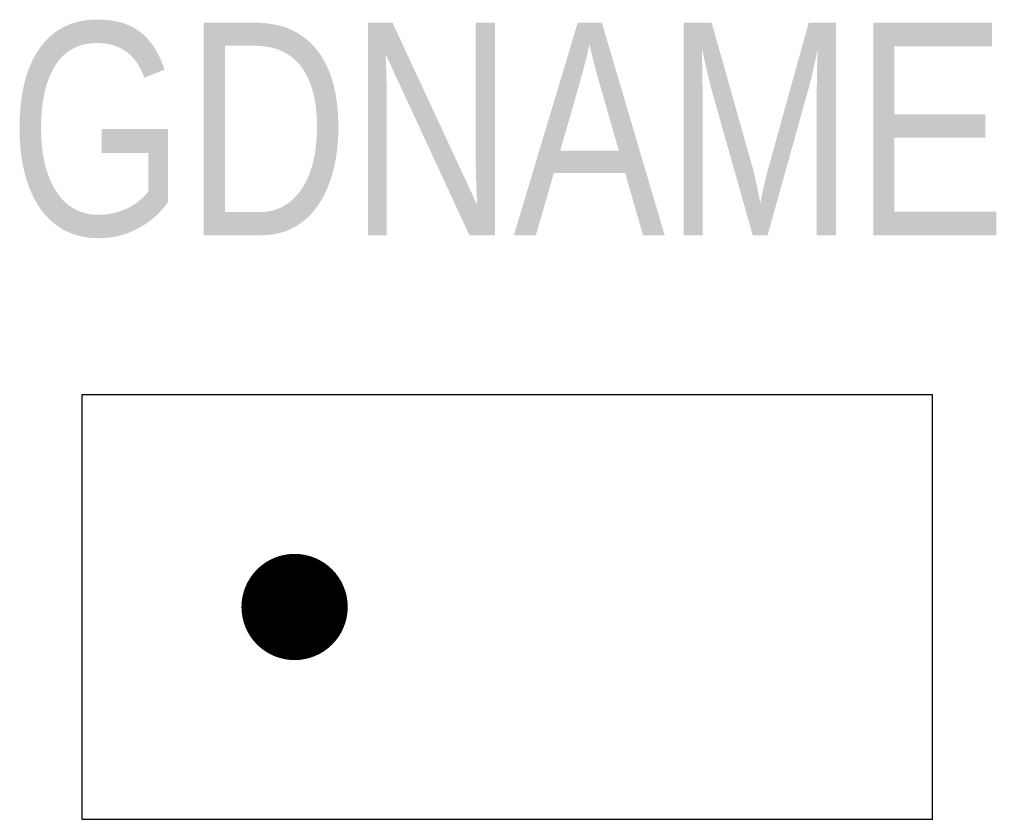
# Model space of a CAD drawing. Header units: millimetres. Extents: x -4.59 to 4.6, y -2 to 5.53.
import ezdxf
from ezdxf.enums import TextEntityAlignment as Align

# ---------------------------------------------------------------- set-up
doc = ezdxf.new("R2010")
doc.units = ezdxf.units.MM

msp = doc.modelspace()

# ---------------------------------------------------------------- linework, layer by layer
at = {"color": 2}
for p, q in [((-4, 2), (0, 2)), ((-4, -2), (-4, 2)), ((0, 2), (4, 2)), ((4, 2), (4, -2)), ((0, -2), (-4, -2)), ((4, -2), (0, -2))]:
    msp.add_line(p, q, dxfattribs=at)
at = {"const_width": 0.5}
msp.add_lwpolyline([(-2.25, 0, 1), (-1.75, 0, 1)], format="xyb", close=True, dxfattribs=at)

# ---------------------------------------------------------------- texts
at = {"width": 0.8}
msp.add_attdef('GDNAME', text='111G', height=2, dxfattribs=at).set_placement((0, 4.5), align=Align.MIDDLE)

doc.saveas('drawing.dxf')
